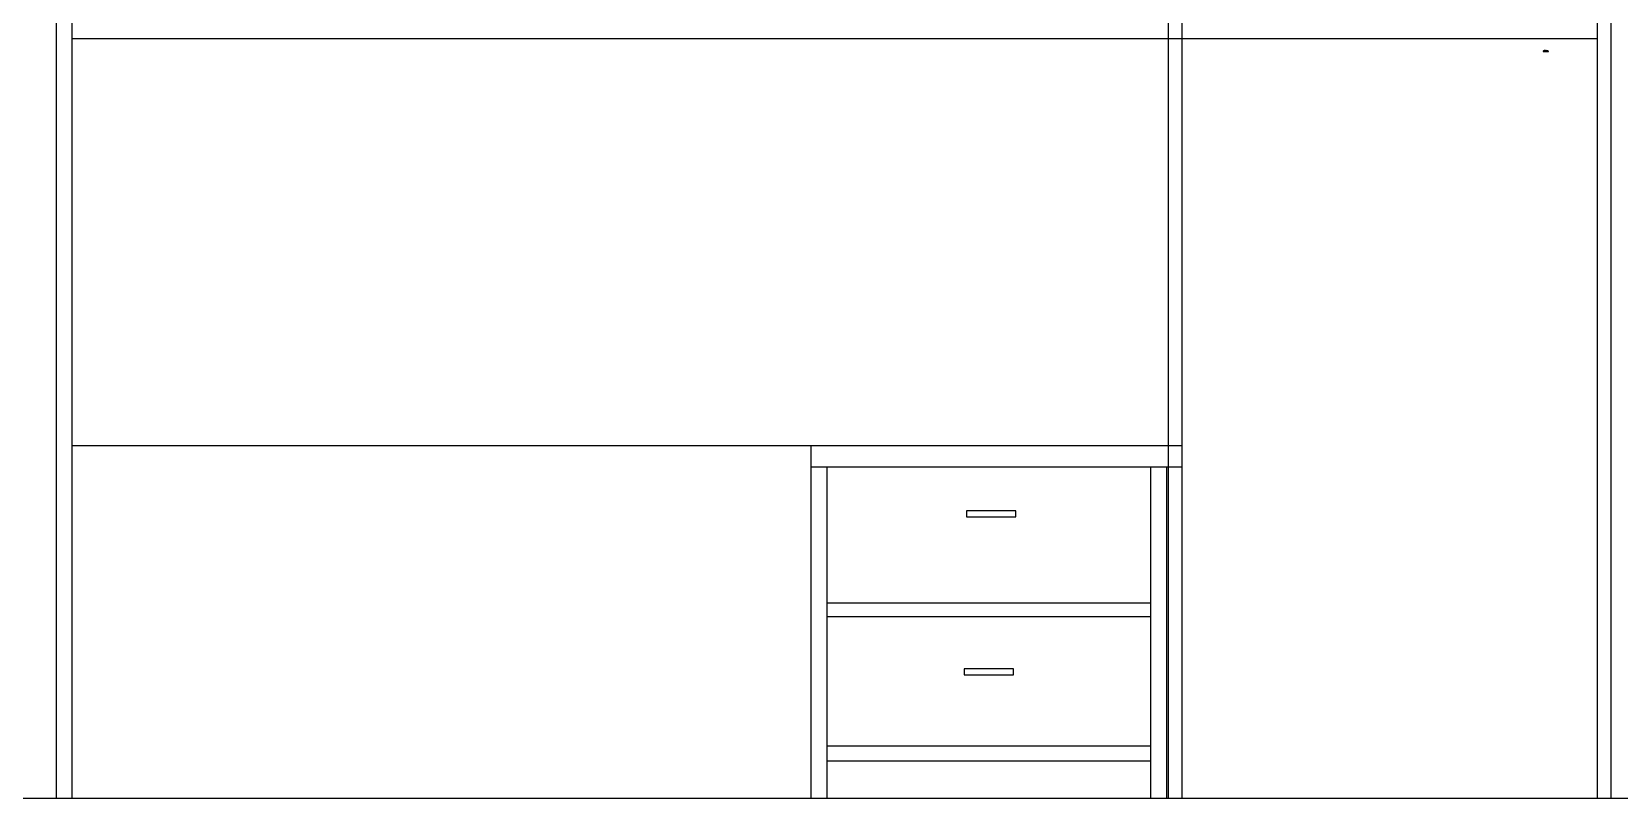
# Model space of a CAD drawing. Header units: inches. Extents: x 8.4 to 50.9, y 14.4 to 39.2.
# Drawn here: x 19.122 to 21.226, y 24.451 to 25.467 of the extents above; entities that cross this region are included whole.
import ezdxf

# ---------------------------------------------------------------- set-up
doc = ezdxf.new("R2010")
doc.units = ezdxf.units.IN
doc.header["$MEASUREMENT"] = 0
doc.layers.add('02', color=2, linetype='Continuous')
doc.layers.add('1', color=1, linetype='Continuous')

msp = doc.modelspace()

# ---------------------------------------------------------------- linework, layer by layer
at = {"layer": '02'}
for p, q in [((19.1545, 26.951), (19.1545, 24.451)), ((19.1755, 26.951), (19.1755, 24.451)), ((21.1965, 26.951), (21.1965, 24.451)), ((21.2145, 26.951), (21.2145, 24.451)), ((20.6285, 24.451), (20.6285, 26.851)), ((20.6465, 24.451), (20.6465, 26.851)), ((19.1755, 25.4582), (21.1965, 25.4582)), ((21.1257, 25.4414), (21.1248, 25.4414)), ((21.1257, 25.4414), (21.1248, 25.4414)), ((21.1257, 25.4414), (21.1248, 25.4414)), ((21.1257, 25.4414), (21.1248, 25.4414)), ((21.1257, 25.4414), (21.1248, 25.4414)), ((21.125, 25.4414), (21.1248, 25.4414)), ((21.1248, 25.4414), (21.1248, 25.4414)), ((21.1248, 25.4413), (21.1248, 25.4414)), ((21.1248, 25.4414), (21.1248, 25.4414)), ((21.1249, 25.4415), (21.125, 25.4415)), ((21.125, 25.4412), (21.1249, 25.4414)), ((21.1249, 25.4412), (21.1249, 25.4411)), ((21.1249, 25.4411), (21.1249, 25.4411)), ((21.1249, 25.4411), (21.1249, 25.441)), ((21.125, 25.4411), (21.1249, 25.4411)), ((21.1249, 25.4411), (21.125, 25.4411)), ((21.1249, 25.441), (21.125, 25.441)), ((21.1251, 25.4419), (21.125, 25.442)), ((21.125, 25.4416), (21.1257, 25.4416)), ((21.125, 25.4414), (21.125, 25.4416)), ((21.125, 25.4411), (21.125, 25.4411)), ((21.125, 25.441), (21.1252, 25.4409)), ((21.1256, 25.4411), (21.1251, 25.4411)), ((21.1254, 25.4415), (21.1252, 25.4415)), ((21.1252, 25.4415), (21.1252, 25.4415)), ((21.1252, 25.4415), (21.1254, 25.4415)), ((21.1252, 25.4409), (21.1252, 25.441)), ((21.1256, 25.4409), (21.1252, 25.441)), ((21.1257, 25.4408), (21.1252, 25.4409)), ((21.1253, 25.4415), (21.1253, 25.4415)), ((21.1254, 25.4415), (21.1254, 25.4415)), ((21.1256, 25.4409), (21.1256, 25.4413)), ((21.1256, 25.441), (21.1256, 25.4411)), ((21.1256, 25.4409), (21.1256, 25.4409)), ((21.1257, 25.4414), (21.1257, 25.4416)), ((21.1258, 25.4408), (21.1257, 25.4408)), ((21.1257, 25.4408), (21.1257, 25.4408)), ((21.1258, 25.4408), (21.1258, 25.4408)), ((21.1261, 25.4412), (21.1259, 25.4412)), ((21.1259, 25.4411), (21.1261, 25.441)), ((21.1261, 25.4412), (21.126, 25.4411)), ((21.126, 25.4411), (21.1261, 25.4411)), ((21.1261, 25.442), (21.1269, 25.4424)), ((21.1261, 25.4414), (21.1261, 25.4412)), ((21.1261, 25.4414), (21.1261, 25.4413)), ((21.1263, 25.4413), (21.1261, 25.4412)), ((21.1261, 25.4412), (21.1261, 25.4411)), ((21.1261, 25.441), (21.1263, 25.441)), ((21.1261, 25.441), (21.1261, 25.4409)), ((21.1261, 25.441), (21.1261, 25.4409)), ((21.1262, 25.4413), (21.1262, 25.4414)), ((21.1263, 25.4413), (21.1262, 25.4414)), ((21.1262, 25.4409), (21.1262, 25.441)), ((21.1262, 25.4408), (21.1263, 25.441)), ((21.1264, 25.4413), (21.1263, 25.4413)), ((21.1264, 25.4413), (21.1263, 25.4413)), ((21.1264, 25.4411), (21.1263, 25.4412)), ((21.1263, 25.441), (21.1264, 25.4411)), ((21.1263, 25.441), (21.1264, 25.4409)), ((21.1263, 25.441), (21.1264, 25.441)), ((21.1264, 25.4412), (21.1265, 25.4413)), ((21.1264, 25.4411), (21.1265, 25.4413)), ((21.1265, 25.441), (21.1264, 25.4411)), ((21.1265, 25.441), (21.1264, 25.4411)), ((21.1266, 25.442), (21.1266, 25.4419)), ((21.1266, 25.442), (21.1266, 25.4419)), ((21.1266, 25.442), (21.1266, 25.4419)), ((21.1269, 25.4424), (21.1267, 25.4424)), ((21.1267, 25.4423), (21.1269, 25.4424)), ((21.1267, 25.4424), (21.1267, 25.4423)), ((21.1267, 25.4423), (21.1267, 25.4424)), ((21.1267, 25.4423), (21.1267, 25.4424)), ((21.1267, 25.4423), (21.1267, 25.4424)), ((21.1267, 25.4423), (21.1267, 25.4424)), ((21.1267, 25.4423), (21.1267, 25.4424)), ((21.1267, 25.4423), (21.1267, 25.4423)), ((21.1267, 25.4421), (21.1267, 25.4419)), ((21.1267, 25.4421), (21.1267, 25.4419)), ((21.1268, 25.4408), (21.1267, 25.4409)), ((21.1267, 25.4409), (21.1267, 25.4409)), ((21.1268, 25.4423), (21.1268, 25.4424)), ((21.1268, 25.4423), (21.1268, 25.4424)), ((21.1268, 25.4423), (21.1268, 25.4424)), ((21.1268, 25.4423), (21.1268, 25.4424)), ((21.1268, 25.4423), (21.1268, 25.4424)), ((21.1268, 25.4423), (21.1268, 25.4424)), ((21.1268, 25.4423), (21.1268, 25.4424)), ((21.1268, 25.4423), (21.1268, 25.4424)), ((21.1268, 25.4423), (21.1268, 25.4424)), ((21.1268, 25.4422), (21.1268, 25.4419)), ((21.1268, 25.4421), (21.1268, 25.4419)), ((21.1268, 25.4421), (21.1268, 25.4419)), ((21.1295, 25.4414), (21.1268, 25.4414)), ((21.1295, 25.4414), (21.1268, 25.4414)), ((21.1295, 25.4414), (21.1268, 25.4414)), ((21.1295, 25.4414), (21.1268, 25.4414)), ((21.1295, 25.4414), (21.1268, 25.4414)), ((21.1268, 25.4412), (21.1268, 25.441)), ((21.1268, 25.441), (21.1294, 25.441)), ((21.1268, 25.4408), (21.1268, 25.4408)), ((21.1269, 25.4424), (21.127, 25.4424)), ((21.1269, 25.4424), (21.1269, 25.4424)), ((21.1268, 25.4424), (21.1268, 25.4424)), ((21.1269, 25.4424), (21.1269, 25.4424)), ((21.1269, 25.4424), (21.1269, 25.4424)), ((21.1269, 25.4424), (21.1269, 25.4424)), ((21.1269, 25.4424), (21.1269, 25.4424)), ((21.1269, 25.4424), (21.1269, 25.4424)), ((21.1269, 25.4424), (21.1269, 25.4424)), ((21.1269, 25.4424), (21.1269, 25.4424)), ((21.1269, 25.4424), (21.1269, 25.4424)), ((21.1269, 25.4424), (21.1269, 25.4424)), ((21.1269, 25.4422), (21.1269, 25.4419)), ((21.1269, 25.4422), (21.127, 25.4419)), ((21.1269, 25.4422), (21.1269, 25.4419)), ((21.127, 25.4408), (21.1269, 25.4408)), ((21.1271, 25.4408), (21.1269, 25.4408)), ((21.1269, 25.4408), (21.1268, 25.4408)), ((21.127, 25.4423), (21.1271, 25.4419)), ((21.127, 25.4422), (21.127, 25.4419)), ((21.127, 25.4408), (21.1294, 25.4408)), ((21.1271, 25.4408), (21.127, 25.4408)), ((21.1271, 25.4423), (21.1271, 25.4419)), ((21.1271, 25.4423), (21.1271, 25.4419)), ((21.1271, 25.4423), (21.1272, 25.4419)), ((21.1271, 25.4408), (21.1294, 25.4408)), ((21.1272, 25.4423), (21.1272, 25.4419)), ((21.1272, 25.4423), (21.1273, 25.4419)), ((21.1273, 25.4424), (21.1273, 25.4419)), ((21.1273, 25.4424), (21.1274, 25.4419)), ((21.1273, 25.4423), (21.1273, 25.4419)), ((21.1274, 25.4424), (21.1274, 25.4419)), ((21.1274, 25.4424), (21.1275, 25.4419)), ((21.1274, 25.4424), (21.1274, 25.442)), ((21.1274, 25.4424), (21.1275, 25.4419)), ((21.1275, 25.4424), (21.1274, 25.4424)), ((21.1274, 25.4424), (21.1274, 25.4424)), ((21.1275, 25.4424), (21.1275, 25.4419)), ((21.1275, 25.4419), (21.1275, 25.4418)), ((21.1275, 25.4419), (21.1275, 25.4419)), ((21.1275, 25.4416), (21.1275, 25.4414)), ((21.1275, 25.4416), (21.1275, 25.4416)), ((21.1276, 25.4413), (21.1275, 25.4414)), ((21.1285, 25.4424), (21.1284, 25.4423)), ((21.1297, 25.4419), (21.1285, 25.4424)), ((21.1285, 25.4424), (21.1285, 25.4424)), ((21.1285, 25.4424), (21.1285, 25.4423)), ((21.1285, 25.4424), (21.1285, 25.4424)), ((21.1285, 25.4422), (21.1287, 25.4418)), ((21.1285, 25.4422), (21.1287, 25.4418)), ((21.1287, 25.4421), (21.1287, 25.4419)), ((21.1288, 25.442), (21.1287, 25.4421)), ((21.1287, 25.4421), (21.1287, 25.4421)), ((21.1287, 25.442), (21.1287, 25.4419)), ((21.1287, 25.442), (21.1287, 25.442)), ((21.1287, 25.442), (21.1288, 25.442)), ((21.1287, 25.4419), (21.1287, 25.4419)), ((21.1287, 25.4419), (21.1287, 25.4419)), ((21.1287, 25.4419), (21.1287, 25.4418)), ((21.1287, 25.4418), (21.1287, 25.4418)), ((21.1288, 25.4418), (21.1287, 25.4418)), ((21.1288, 25.4419), (21.1288, 25.442)), ((21.1289, 25.442), (21.1288, 25.4418)), ((21.1288, 25.442), (21.1288, 25.442)), ((21.1288, 25.4418), (21.1288, 25.4419)), ((21.1288, 25.4419), (21.1288, 25.4419)), ((21.1288, 25.4419), (21.1288, 25.4419)), ((21.1288, 25.4418), (21.1288, 25.4418)), ((21.1288, 25.4418), (21.1288, 25.4418)), ((21.1288, 25.4418), (21.1288, 25.4418)), ((21.1289, 25.442), (21.1289, 25.4418)), ((21.1295, 25.4414), (21.1289, 25.4414)), ((21.1291, 25.4418), (21.129, 25.4419)), ((21.1295, 25.4414), (21.1294, 25.4408)), ((21.1294, 25.4408), (21.1296, 25.4408)), ((21.1295, 25.4414), (21.1295, 25.4414)), ((21.1299, 25.4412), (21.1298, 25.4411)), ((21.1299, 25.4412), (21.1298, 25.4412)), ((21.1298, 25.4411), (21.1299, 25.4411)), ((21.1298, 25.4411), (21.1299, 25.441)), ((21.1299, 25.4414), (21.1299, 25.4412)), ((21.1299, 25.4412), (21.1299, 25.4411)), ((21.1299, 25.441), (21.1299, 25.4409)), ((21.1301, 25.4413), (21.13, 25.4414)), ((21.1301, 25.4413), (21.13, 25.4414)), ((21.13, 25.4414), (21.13, 25.4413)), ((21.1301, 25.4413), (21.13, 25.4412)), ((21.13, 25.4408), (21.1301, 25.441)), ((21.13, 25.4409), (21.1301, 25.441)), ((21.13, 25.441), (21.13, 25.4409)), ((21.13, 25.441), (21.1301, 25.441)), ((21.1303, 25.4413), (21.1301, 25.4413)), ((21.1303, 25.4413), (21.1301, 25.4413)), ((21.1302, 25.4411), (21.1301, 25.4412)), ((21.1301, 25.441), (21.1302, 25.4411)), ((21.1301, 25.441), (21.1303, 25.4409)), ((21.1301, 25.441), (21.1303, 25.441)), ((21.1302, 25.4411), (21.1303, 25.4413)), ((21.1302, 25.4412), (21.1303, 25.4413)), ((21.1303, 25.441), (21.1302, 25.4411)), ((21.1303, 25.441), (21.1302, 25.4411)), ((21.1305, 25.4408), (21.1307, 25.4408)), ((21.1318, 25.4414), (21.1306, 25.4414)), ((21.1318, 25.4414), (21.1306, 25.4414)), ((21.1318, 25.4414), (21.1306, 25.4414)), ((21.1318, 25.4414), (21.1306, 25.4414)), ((21.1318, 25.4414), (21.1306, 25.4414)), ((21.1306, 25.4414), (21.1307, 25.441)), ((21.1306, 25.4414), (21.1306, 25.4414)), ((21.1316, 25.441), (21.1307, 25.441)), ((21.1307, 25.4408), (21.131, 25.4409)), ((21.1307, 25.4408), (21.1307, 25.4408)), ((21.1308, 25.4409), (21.1308, 25.441)), ((21.1315, 25.4409), (21.1308, 25.4409)), ((21.131, 25.4409), (21.1311, 25.4408)), ((21.1314, 25.4416), (21.1311, 25.4417)), ((21.1311, 25.4417), (21.1311, 25.4417)), ((21.1311, 25.4408), (21.1314, 25.4409)), ((21.1313, 25.4416), (21.1312, 25.4417)), ((21.1313, 25.4416), (21.1313, 25.4416)), ((21.1315, 25.4414), (21.1313, 25.4414)), ((21.1314, 25.4416), (21.1314, 25.4416)), ((21.1315, 25.4409), (21.1314, 25.441)), ((21.1315, 25.4409), (21.1315, 25.4409)), ((21.1315, 25.4409), (21.1315, 25.4409)), ((21.1315, 25.4409), (21.1315, 25.4409)), ((21.1318, 25.4415), (21.1316, 25.4415)), ((21.1317, 25.4412), (21.1316, 25.4411)), ((21.1316, 25.4411), (21.1317, 25.4411)), ((21.1317, 25.4413), (21.1317, 25.4413)), ((21.1317, 25.4413), (21.1317, 25.4413)), ((21.1317, 25.4413), (21.1317, 25.4413)), ((21.1317, 25.4412), (21.1317, 25.4412)), ((19.1755, 24.9187), (20.6465, 24.9187)), ((20.1545, 24.9187), (20.1545, 24.8904)), ((20.6465, 24.9187), (20.6465, 24.9187)), ((20.6465, 24.8904), (20.6465, 24.9187)), ((20.1545, 24.8904), (20.1545, 24.451)), ((20.1545, 24.8904), (20.6465, 24.8904)), ((20.1545, 24.8904), (20.1545, 24.451)), ((20.1755, 24.8904), (20.1755, 24.451)), ((20.6045, 24.8904), (20.6045, 24.451)), ((20.6255, 24.8904), (20.6255, 24.451)), ((20.1755, 24.7099), (20.6045, 24.7099)), ((20.1755, 24.6919), (20.6045, 24.6919)), ((20.1755, 24.5205), (20.6045, 24.5205)), ((20.1755, 24.5005), (20.6045, 24.5005)), ((19.1545, 24.451), (21.2145, 24.451))]:
    msp.add_line(p, q, dxfattribs=at)
for points in [[(20.4259, 24.8321), (20.3608, 24.8321), (20.3608, 24.8241), (20.4259, 24.8241)], [(20.4228, 24.6226), (20.3576, 24.6226), (20.3576, 24.6146), (20.4228, 24.6146)]]:
    msp.add_lwpolyline(points, close=True, dxfattribs=at)
for centre, radius in [((21.1262, 25.4411), 0.000526), ((21.1262, 25.4411), 0.000516), ((21.1262, 25.4411), 0.000433), ((21.1262, 25.4411), 0.000372), ((21.1262, 25.4411), 0.00033), ((21.1262, 25.4411), 0.000289), ((21.1262, 25.4412), 0.0000206), ((21.1262, 25.4411), 0.0000206), ((21.1262, 25.4411), 0.0000413), ((21.1263, 25.4412), 0.0000206), ((21.1263, 25.441), 0.0000206), ((21.1263, 25.4411), 0.0000206), ((21.1301, 25.4411), 0.000526), ((21.1301, 25.4411), 0.000516), ((21.1301, 25.4411), 0.000433), ((21.1301, 25.4411), 0.00033), ((21.1301, 25.4411), 0.000372), ((21.1301, 25.4411), 0.000289), ((21.1301, 25.4411), 0.0000413), ((21.13, 25.4412), 0.0000206), ((21.13, 25.4411), 0.0000206), ((21.1301, 25.4412), 0.0000206), ((21.1301, 25.4411), 0.0000206), ((21.1301, 25.441), 0.0000206)]:
    msp.add_circle(centre, radius, dxfattribs=at)
for centre, radius, start, end in [((21.1249, 25.4414), 0.000118, 82.9525, 157.5604), ((21.125, 25.4414), 0.000165, 215.2176, 271.2671), ((21.125, 25.4411), 0.000165, 88.7329, 118.6877), ((21.1258, 25.4418), 0.000885, 172.226, 195.5692), ((21.125, 25.442), 0.0000206, 71.5651, 172.226), ((21.1251, 25.4413), 0.000165, 215.2176, 258.6901), ((21.1291, 25.4301), 0.0125, 101.1376, 108.6505), ((21.126, 25.4248), 0.0172, 85.0164, 93.0145), ((21.1252, 25.4415), 0.0000206, 90, 180), ((21.1252, 25.4415), 0.0000206, 180, 270), ((21.1254, 25.4415), 0.0000206, 0, 90), ((21.1254, 25.4415), 0.0000206, 270, 0), ((21.1262, 25.4412), 0.000599, 357.5047, 175.4783), ((21.1262, 25.4412), 0.00063, 18.1482, 141.4681), ((21.1262, 25.4411), 0.000224, 125.6367, 162.3633), ((21.1262, 25.4411), 0.000205, 129.6558, 158.3442), ((21.1262, 25.4411), 0.000246, 122.0923, 165.9077), ((21.1262, 25.4411), 0.000246, 194.0923, 237.9077), ((21.1262, 25.4411), 0.000224, 197.6367, 234.3633), ((21.1262, 25.4411), 0.000205, 201.6558, 230.3442), ((21.1262, 25.4411), 0.000268, 178.5619, 181.4381), ((21.1262, 25.4411), 0.000268, 106.5619, 109.4381), ((21.1262, 25.4411), 0.000184, 135.2165, 152.7835), ((21.1261, 25.4412), 0.0000206, 108, 180), ((21.1261, 25.4411), 0.0000206, 180, 252), ((21.1262, 25.4411), 0.000184, 207.2165, 224.7835), ((21.1262, 25.4411), 0.000268, 250.5619, 253.4381), ((21.1262, 25.4411), 0.000246, 50.0923, 93.9077), ((21.1262, 25.4411), 0.000224, 53.6367, 90.3633), ((21.1262, 25.4411), 0.000205, 57.6558, 86.3442), ((21.1262, 25.4411), 0.000205, 273.6558, 302.3442), ((21.1262, 25.4411), 0.000246, 266.0923, 309.9077), ((21.1262, 25.4411), 0.000224, 269.6367, 306.3633), ((21.1263, 25.4412), 0.0000206, 36, 108), ((21.1262, 25.4411), 0.000184, 63.2165, 80.7835), ((21.1262, 25.4411), 0.000184, 279.2165, 296.7835), ((21.1263, 25.441), 0.0000206, 252, 324), ((21.1262, 25.4411), 0.000268, 34.5619, 37.4381), ((21.1262, 25.4411), 0.000205, 345.6558, 14.3442), ((21.1262, 25.4411), 0.000224, 341.6367, 18.3633), ((21.1262, 25.4411), 0.000184, 351.2165, 8.7835), ((21.1263, 25.4411), 0.0000206, 324, 36), ((21.1262, 25.4411), 0.000268, 322.5619, 325.4381), ((21.1266, 25.442), 0.0000413, 124.2618, 239.656), ((21.1262, 25.4411), 0.000246, 338.0923, 21.9077), ((21.1281, 25.4397), 0.00276, 106.6287, 124.2618), ((21.1281, 25.4397), 0.00278, 106.6287, 124.2618), ((21.1266, 25.442), 0.0000206, 124.2618, 239.656), ((21.127, 25.441), 0.000124, 181.9827, 270), ((21.1291, 25.4301), 0.0125, 98.9092, 100.0579), ((21.1266, 25.4264), 0.0155, 82.5112, 88.0167), ((21.1271, 25.4418), 0.0000206, 88.8129, 175.6099), ((21.1274, 25.4418), 0.000315, 175.6099, 218.626), ((21.1272, 25.4416), 0.0000206, 218.626, 270.3731), ((21.1273, 25.4419), 0.000602, 83.9156, 103.1755), ((21.1272, 25.4504), 0.00878, 269.54, 278.8423), ((21.1273, 25.4424), 0.0000206, 5.1944, 106.6287), ((21.1274, 25.4424), 0.0000206, 5.1944, 94.1185), ((21.1274, 25.442), 0.0000206, 185.1944, 260.9327), ((21.1288, 25.4505), 0.00868, 260.9327, 269.4307), ((21.1275, 25.442), 0.0000966, 56.9829, 113.5542), ((21.1271, 25.4417), 0.000363, 340.4628, 15.1938), ((21.1274, 25.4418), 0.000294, 17.6367, 62.3192), ((21.1274, 25.4418), 0.000315, 16.3877, 62.3192), ((21.126, 25.4248), 0.0172, 84.0569, 84.7873), ((21.128, 25.4414), 0.000426, 198.287, 243.6279), ((21.1288, 25.4505), 0.00866, 262.8735, 269.0206), ((21.126, 25.4372), 0.00564, 56.1253, 65.4116), ((21.126, 25.4372), 0.00566, 55.8423, 65.3782), ((21.126, 25.4372), 0.00574, 54.7598, 64.5537), ((21.1286, 25.4417), 0.0000103, 279.6646, 83.3016), ((21.1288, 25.4505), 0.00868, 269.7012, 273.4064), ((21.1289, 25.442), 0.0000212, 324.9605, 141.986), ((21.1292, 25.4405), 0.00146, 68.2312, 91.8676), ((21.1286, 25.4414), 0.00075, 325.6886, 33.9543), ((21.1299, 25.4382), 0.00366, 80.256, 99.744), ((21.1294, 25.4408), 0.0000413, 270, 349.6952), ((21.1301, 25.4412), 0.000599, 16.0134, 156.6372), ((21.1301, 25.4412), 0.00063, 22.151, 156.6372), ((21.1301, 25.4412), 0.000599, 23.3628, 156.6372), ((21.1301, 25.4411), 0.000224, 125.6367, 162.3633), ((21.1301, 25.4411), 0.000246, 122.0923, 165.9077), ((21.1301, 25.4411), 0.000246, 194.0923, 237.9077), ((21.1301, 25.4411), 0.000224, 197.6367, 234.3633), ((21.1301, 25.4411), 0.000268, 178.5619, 181.4381), ((21.1301, 25.4411), 0.000184, 135.2165, 152.7835), ((21.1301, 25.4411), 0.000205, 129.6558, 158.3442), ((21.13, 25.4412), 0.0000206, 108, 180), ((21.1301, 25.4411), 0.000205, 201.6558, 230.3442), ((21.13, 25.4411), 0.0000206, 180, 252), ((21.1301, 25.4411), 0.000184, 207.2165, 224.7835), ((21.1301, 25.4411), 0.000246, 50.0923, 93.9077), ((21.1301, 25.4411), 0.000268, 106.5619, 109.4381), ((21.1301, 25.4411), 0.000224, 53.6367, 90.3633), ((21.1301, 25.4411), 0.000268, 250.5619, 253.4381), ((21.1301, 25.4411), 0.000246, 266.0923, 309.9077), ((21.1301, 25.4411), 0.000224, 269.6367, 306.3633), ((21.1301, 25.4411), 0.000205, 57.6558, 86.3442), ((21.1301, 25.4412), 0.0000206, 36, 108), ((21.1301, 25.4411), 0.000184, 63.2165, 80.7835), ((21.1301, 25.4411), 0.000184, 279.2165, 296.7835), ((21.1301, 25.4411), 0.000205, 273.6558, 302.3442), ((21.1301, 25.441), 0.0000206, 252, 324), ((21.1301, 25.4411), 0.000205, 345.6558, 14.3442), ((21.1301, 25.4411), 0.000184, 351.2165, 8.7835), ((21.1302, 25.4411), 0.0000206, 324, 36), ((21.1301, 25.4411), 0.000268, 34.5619, 37.4381), ((21.1301, 25.4411), 0.000246, 338.0923, 21.9077), ((21.1301, 25.4411), 0.000224, 341.6367, 18.3633), ((21.1301, 25.4411), 0.000268, 322.5619, 325.4381), ((21.1284, 25.4323), 0.00976, 70.6707, 77.1477), ((21.1307, 25.441), 0.0000413, 188.4513, 273.0713), ((21.1315, 25.4416), 0.00015, 277.3344, 341.6585), ((21.131, 25.4415), 0.00068, 314.0815, 345.6357), ((21.1316, 25.4415), 0.0000206, 341.6585, 73.9092), ((21.1311, 25.4415), 0.00068, 315.3221, 353.2753), ((21.1316, 25.4411), 0.0000206, 273.0713, 315.3221), ((21.1318, 25.4415), 0.0000206, 353.2753, 80.5377)]:
    msp.add_arc(centre, radius, start, end, dxfattribs=at)
at = {"layer": '1'}
msp.add_line((8.7087, 24.451), (29.0349, 24.451), dxfattribs=at)

doc.saveas('drawing.dxf')
